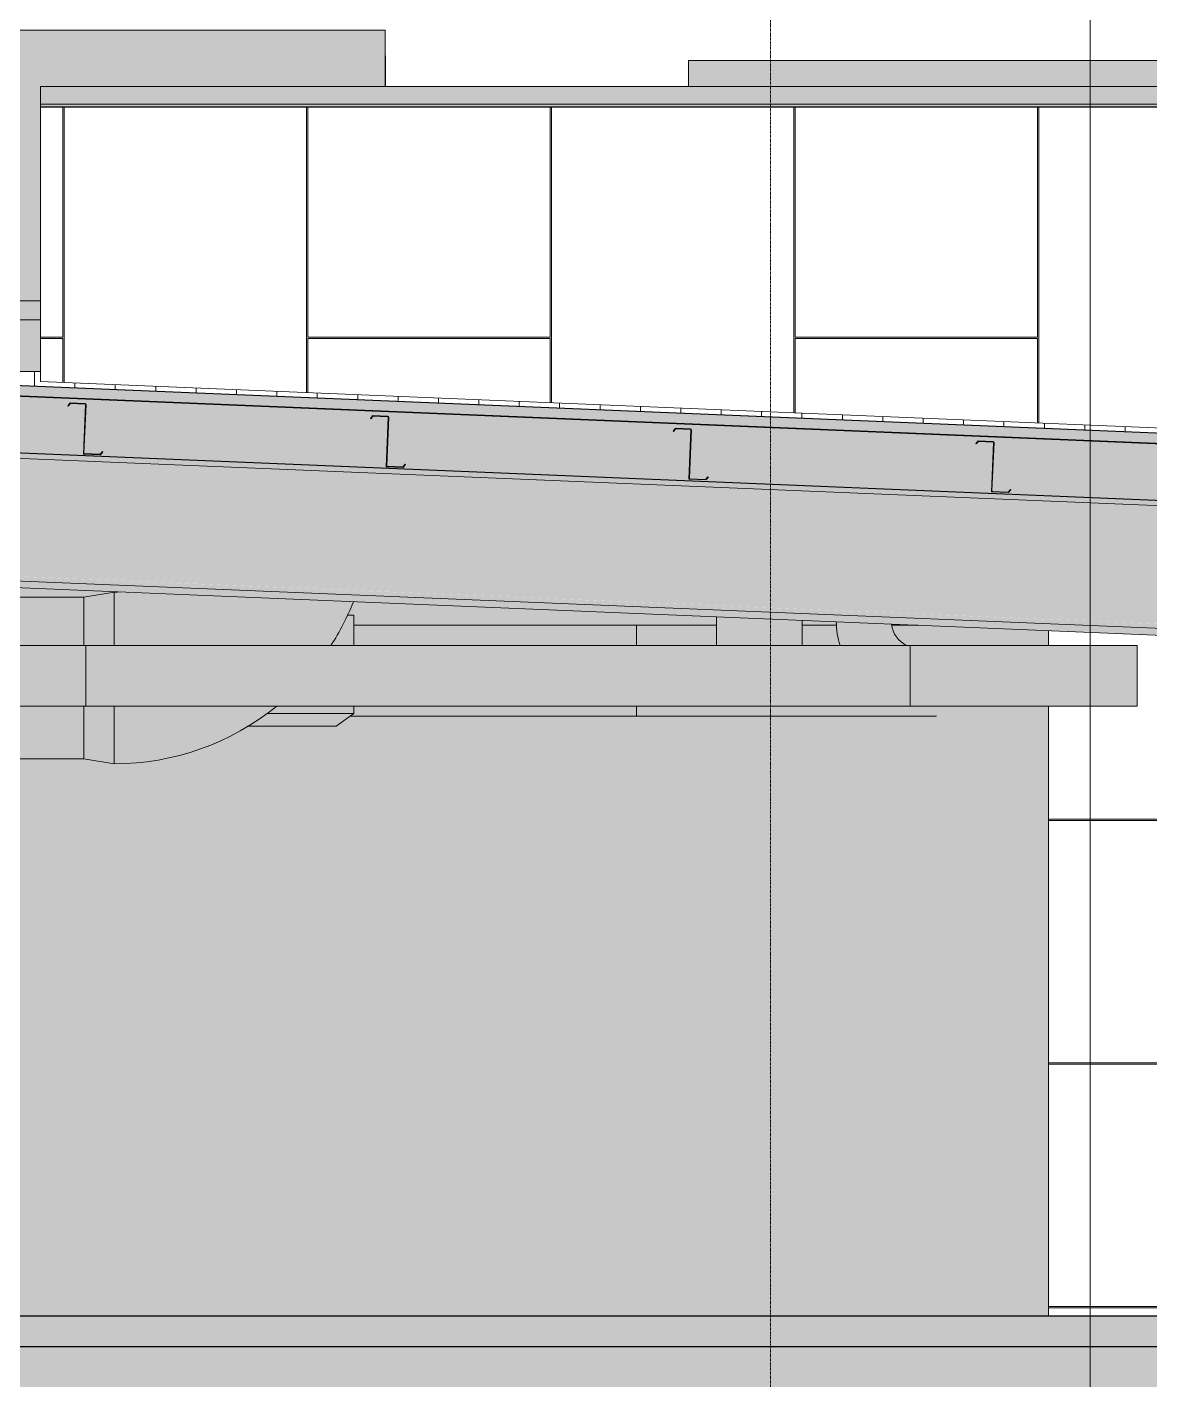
# Model space of a CAD drawing. Header units: inches. Extents: x 21380 to 98133, y -290 to 853.
# Drawn here: x 38837.8 to 39060.2, y -12.6 to 255.3 of the extents above; entities that cross this region are included whole.
import ezdxf

# ---------------------------------------------------------------- set-up
doc = ezdxf.new("R2010")
doc.units = ezdxf.units.IN
doc.header["$MEASUREMENT"] = 0
doc.linetypes.add('Grid Line 1_2_', pattern=[0.875, 0.5, -0.125, 0.125, -0.125])
for name, color, linetype, lineweight in [('A-CLNG', 13, 'Continuous', 9), ('A-CLNG-PATT', 13, 'Continuous', 25), ('A-FLOR', 192, 'Continuous', 9), ('A-FLOR-LEVL', 51, 'Continuous', 9), ('A-FLOR-PATT', 8, 'Continuous', 25), ('A-ROOF', 132, 'Continuous', 9), ('A-WALL', 113, 'Continuous', 9), ('A-WALL-PATT', 111, 'Continuous', 25), ('C-TOPO', 7, 'Continuous', 9), ('G-ANNO-SYMB', 111, 'Continuous', 9), ('I-WALL', 2, 'Continuous', 9), ('M-EQPM', 50, 'Continuous', 9), ('M-HVAC-DUCT', 70, 'Continuous', 9), ('M-HVAC-DUCT-ANNO', 70, 'Continuous', 9), ('S-BEAM', 12, 'Continuous', 9), ('S-GRID', 1, 'Continuous', 9)]:
    doc.layers.add(name, color=color, linetype=linetype, lineweight=lineweight)
pattern_1 = [(45, (-87574.236, 98.42), (-19.00703, 19.00703), []), (45, (-87574.236, 127.22), (-19.00703, 19.00703), [])]

# ---------------------------------------------------------------- blocks, each defined once
blk = doc.blocks.new('Struct_Xcel_Sports Complex_rvt-4-Building Section - East_West looking South')
at = {"layer": 'A-FLOR-PATT', "lineweight": 9}
h = blk.add_hatch(dxfattribs=at)
h.set_pattern_fill('FP_46', style=0, pattern_type=2)
h.set_pattern_definition([(50, (-87574.236, 98.42), (55.0854, -4.819842), [5.76, -63.36]), (355, (-87574.236, 98.42), (-10.65569, 57.76853), [4.608, -50.688]), (100.451, (-87569.645, 98.02), (44.429468, 52.94866), [4.895, -53.848]), (46.184, (-87574.236, 113.78), (81.96444, -12.71212), [8.64, -95.04]), (96.636, (-87567.406, 112.72), (71.7815, 74.81238), [7.343, -80.772]), (351.184, (-87574.24, 113.78), (71.78195, 74.81243), [6.912, -76.032]), (21, (-87566.556, 109.94), (45.84207, -30.92146), [5.76, -63.36]), (326, (-87566.556, 109.94), (18.687064, 55.691476), [4.608, -50.688]), (71.451, (-87562.736, 107.363), (64.52891, 24.77011), [4.895, -53.848]), (37.5, (-87574.236, 98.42), (0.9338946, 25.566816), [2.534, -47.539, 2.534, -48.922, -50.88]), (37.5, (-87574.236, 98.42), (0.9338946, 25.566816), [-101.53, 2.534, -48.346]), (7.5, (-87574.236, 98.42), (20.20404, 30.291303), [2.534, -26.803, 2.534, -46.387, -19.392]), (7.5, (-87574.236, 98.42), (20.20404, 30.291303), [-78.259, 2.534, -16.858]), (327.5, (-87591.362, 98.42), (40.9977845, -1.7324026), [2.534, -16.666, 2.534, -57.37, -79.488]), (327.5, (-87591.362, 98.42), (40.9977845, -1.7324026), [-79.104, 2.534, -76.954]), (317.5, (-87599.042, 98.42), (44.788883, 7.687839), [2.534, -22.426, 2.534, -37.248, -56.448]), (317.5, (-87599.042, 98.42), (44.788883, 7.687839), [-64.742, 2.534, -53.914])])
h.paths.add_polyline_path([(-26273.39, -6), (-22066.14, -6), (-22066.14, 0), (-26273.39, 0), (-26273.39, -1.7)], flags=0)
at = {"layer": 'A-FLOR', "color": 250, "lineweight": 25}
for p, q in [((-22066.14, 0), (-26273.39, 0)), ((-26273.39, -6), (-22066.14, -6))]:
    blk.add_line(p, q, dxfattribs=at)
blk = doc.blocks.new('W-Wide Flange - 2_-3_ deep-1401636-Building Section - East_West looking South')
at = {"layer": 'S-BEAM'}
for points in [[(-22084.2, 144.08), (-22084.15, 145.18), (-22780.64, 174.2), (-22780.64, 173.1), (-22088.16, 144.24)], [(-22084.23, 143.19), (-22084.2, 144.08), (-22780.64, 173.06), (-22780.64, 172.2), (-22089.76, 143.42)], [(-22085.17, 120.71), (-22084.23, 143.19), (-22780.64, 172.2), (-22780.64, 149.69), (-22085.18, 120.71)], [(-22085.21, 119.82), (-22085.21, 120.71), (-22780.64, 149.66), (-22780.64, 148.79), (-22117.67, 121.17)], [(-22085.26, 118.46), (-22085.21, 119.82), (-22780.64, 148.79), (-22780.64, 147.43), (-22117.67, 119.81)]]:
    blk.add_hatch(color=256, dxfattribs=at).paths.add_polyline_path(points, flags=0)
for p, q in [((-22084.2, 144.08), (-22780.64, 173.1)), ((-22780.64, 148.79), (-22085.21, 119.82)), ((-22085.26, 118.46), (-22780.64, 147.43))]:
    blk.add_line(p, q, dxfattribs=at)
blk = doc.blocks.new('Girt_Z - 10_D-V197-Building Section - East_West looking South')
at = {"layer": 'S-BEAM'}
h = blk.add_hatch(dxfattribs=at)
h.set_pattern_fill('FP_42', color=256, style=0, pattern_type=2)
h.set_pattern_definition(pattern_1)
h.paths.add_polyline_path([(-22687.89, 170.59), (-22687.38, 171.15), (-22687.46, 171.22), (-22687.93, 170.7), (-22691.07, 170.83), (-22691.26, 170.73)], flags=0)
h.paths.add_polyline_path([(-22691.26, 170.73), (-22691.14, 170.92), (-22690.74, 180.53), (-22690.85, 180.54), (-22691.12, 174.08)], flags=0)
h.paths.add_polyline_path([(-22694.28, 180.22), (-22693.81, 180.74), (-22690.92, 180.62), (-22690.92, 180.73), (-22693.85, 180.85), (-22694.36, 180.3)], flags=0)
at = {"layer": 'S-BEAM', "lineweight": 15}
for p, q in [((-22693.85, 180.85), (-22694.36, 180.3)), ((-22694.36, 180.3), (-22694.28, 180.22)), ((-22694.28, 180.22), (-22693.81, 180.74)), ((-22690.92, 180.73), (-22693.85, 180.85)), ((-22693.81, 180.74), (-22690.92, 180.62)), ((-22690.85, 180.54), (-22691.26, 170.73)), ((-22691.14, 170.92), (-22690.74, 180.53)), ((-22691.26, 170.73), (-22687.89, 170.59)), ((-22687.93, 170.7), (-22691.07, 170.83)), ((-22687.46, 171.22), (-22687.93, 170.7)), ((-22687.89, 170.59), (-22687.38, 171.15)), ((-22687.38, 171.15), (-22687.46, 171.22))]:
    blk.add_line(p, q, dxfattribs=at)
for centre, radius, start, end in [((-22690.93, 180.54), 0.187, 357.6141, 87.6141), ((-22690.93, 180.54), 0.0782, 357.6141, 85.4913), ((-22691.06, 170.91), 0.0782, 177.6141, 264.5717)]:
    blk.add_arc(centre, radius, start, end, dxfattribs=at)
blk = doc.blocks.new('Girt_Z - 10_D-V198-Building Section - East_West looking South')
at = {"layer": 'S-BEAM', "lineweight": 15}
for p, q in [((-22633.91, 178.35), (-22634.41, 177.8)), ((-22634.41, 177.8), (-22634.33, 177.72)), ((-22634.33, 177.72), (-22633.86, 178.24)), ((-22630.97, 178.23), (-22633.91, 178.35)), ((-22633.86, 178.24), (-22630.97, 178.12)), ((-22630.9, 178.04), (-22631.31, 168.23)), ((-22631.19, 168.42), (-22630.79, 178.03)), ((-22631.31, 168.23), (-22627.94, 168.09)), ((-22627.98, 168.21), (-22631.12, 168.34)), ((-22627.51, 168.72), (-22627.98, 168.21)), ((-22627.94, 168.09), (-22627.43, 168.65)), ((-22627.43, 168.65), (-22627.51, 168.72))]:
    blk.add_line(p, q, dxfattribs=at)
for centre, radius, start, end in [((-22630.98, 178.04), 0.187, 357.6141, 87.6141), ((-22630.98, 178.04), 0.0782, 357.6141, 85.4913), ((-22631.11, 168.41), 0.0782, 177.6141, 264.5717)]:
    blk.add_arc(centre, radius, start, end, dxfattribs=at)
blk = doc.blocks.new('Girt_Z - 10_D-V199-Building Section - East_West looking South')
at = {"layer": 'S-BEAM'}
h = blk.add_hatch(dxfattribs=at)
h.set_pattern_fill('FP_42', color=256, style=0, pattern_type=2)
h.set_pattern_definition(pattern_1)
h.paths.add_polyline_path([(-22567.99, 165.6), (-22567.48, 166.15), (-22567.56, 166.22), (-22568.04, 165.71), (-22571.17, 165.84), (-22571.36, 165.74)], flags=0)
h.paths.add_polyline_path([(-22571.36, 165.74), (-22571.24, 165.92), (-22570.84, 175.54), (-22570.95, 175.54)], flags=0)
h.paths.add_polyline_path([(-22574.38, 175.23), (-22573.87, 175.74), (-22571.02, 175.62), (-22571.02, 175.73), (-22573.96, 175.85), (-22574.46, 175.3)], flags=0)
at = {"layer": 'S-BEAM', "lineweight": 15}
for p, q in [((-22573.96, 175.85), (-22574.46, 175.3)), ((-22574.46, 175.3), (-22574.38, 175.23)), ((-22574.38, 175.23), (-22573.91, 175.74)), ((-22571.02, 175.73), (-22573.96, 175.85)), ((-22573.91, 175.74), (-22571.02, 175.62)), ((-22570.95, 175.54), (-22571.36, 165.74)), ((-22571.24, 165.92), (-22570.84, 175.54)), ((-22567.56, 166.22), (-22568.04, 165.71)), ((-22567.99, 165.6), (-22567.48, 166.15)), ((-22567.48, 166.15), (-22567.56, 166.22)), ((-22571.36, 165.74), (-22567.99, 165.6)), ((-22568.04, 165.71), (-22571.17, 165.84))]:
    blk.add_line(p, q, dxfattribs=at)
for centre, radius, start, end in [((-22571.03, 175.54), 0.187, 357.6141, 87.6141), ((-22571.03, 175.54), 0.0782, 357.6141, 85.4913), ((-22571.17, 165.92), 0.0782, 177.6141, 264.5717)]:
    blk.add_arc(centre, radius, start, end, dxfattribs=at)
blk = doc.blocks.new('Girt_Z - 10_D-V200-Building Section - East_West looking South')
at = {"layer": 'S-BEAM'}
h = blk.add_hatch(dxfattribs=at)
h.set_pattern_fill('FP_42', color=256, style=0, pattern_type=2)
h.set_pattern_definition(pattern_1)
h.paths.add_polyline_path([(-22508.04, 163.1), (-22507.54, 163.65), (-22507.62, 163.73), (-22508.09, 163.21), (-22511.23, 163.34), (-22511.41, 163.24)], flags=0)
h.paths.add_polyline_path([(-22511.41, 163.24), (-22511.3, 163.42), (-22510.9, 173.04), (-22511, 173.04)], flags=0)
h.paths.add_polyline_path([(-22514.43, 172.73), (-22513.96, 173.24), (-22511.08, 173.12), (-22511.08, 173.23), (-22514.01, 173.36), (-22514.52, 172.8)], flags=0)
at = {"layer": 'S-BEAM', "lineweight": 15}
for p, q in [((-22514.01, 173.36), (-22514.52, 172.8)), ((-22514.52, 172.8), (-22514.43, 172.73)), ((-22514.43, 172.73), (-22513.96, 173.24)), ((-22511.08, 173.23), (-22514.01, 173.36)), ((-22513.96, 173.24), (-22511.08, 173.12)), ((-22511, 173.04), (-22511.41, 163.24)), ((-22511.3, 163.42), (-22510.9, 173.04)), ((-22507.62, 163.73), (-22508.09, 163.21)), ((-22508.04, 163.1), (-22507.54, 163.65)), ((-22507.54, 163.65), (-22507.62, 163.73)), ((-22511.41, 163.24), (-22508.04, 163.1)), ((-22508.09, 163.21), (-22511.23, 163.34))]:
    blk.add_line(p, q, dxfattribs=at)
for centre, radius, start, end in [((-22511.08, 173.05), 0.187, 357.6141, 87.6141), ((-22511.08, 173.05), 0.0782, 357.6141, 85.4913), ((-22511.22, 163.42), 0.0782, 177.6141, 264.5717)]:
    blk.add_arc(centre, radius, start, end, dxfattribs=at)
blk = doc.blocks.new('Carrier_48TC_Standard_Efficiency_Gas_Heat_Electric_Cooling_Packaged_Rooftop_Unit_3_to_15_nominal_tons - 15 ton 48TC__16-V203-Building Section - East_West looking South')
at = {"layer": 'M-EQPM'}
for points in [[(-22714.24, 197.33), (-22699.77, 197.33), (-22699.77, 243.5), (-22631.52, 243.5), (-22631.52, 254.7), (-22747.39, 254.7), (-22747.39, 197.33)], [(-22631.39, 243.5), (-22631.39, 249.58), (-22631.52, 249.58), (-22631.52, 243.5)], [(-22747.39, 187.08), (-22699.77, 187.08), (-22699.77, 201.08), (-22747.39, 201.08), (-22747.39, 187.44)]]:
    blk.add_hatch(color=256, dxfattribs=at).paths.add_polyline_path(points, flags=0)
for p, q in [((-22747.39, 254.7), (-22631.52, 254.7)), ((-22747.39, 197.33), (-22747.39, 254.7)), ((-22631.52, 243.5), (-22631.52, 254.7)), ((-22631.52, 249.58), (-22631.39, 249.58)), ((-22631.39, 249.58), (-22631.39, 243.5)), ((-22747.39, 201.08), (-22699.77, 201.08)), ((-22747.39, 187.08), (-22747.39, 201.08)), ((-22699.77, 197.33), (-22747.39, 197.33)), ((-22699.77, 187.08), (-22747.39, 187.08))]:
    blk.add_line(p, q, dxfattribs=at)
blk = doc.blocks.new('Carrier_48TC_Standard_Efficiency_Gas_Heat_Electric_Cooling_Packaged_Rooftop_Unit_3_to_15_nominal_tons - 15 ton 48TC__16-V204-Building Section - East_West looking South')
at = {"layer": 'M-EQPM'}
for points in [[(-22455.52, 243.5), (-22455.52, 248.7), (-22571.39, 248.7), (-22571.39, 243.5)], [(-22571.39, 243.5), (-22571.39, 243.58), (-22571.52, 243.5)]]:
    blk.add_hatch(color=256, dxfattribs=at).paths.add_polyline_path(points, flags=0)
for p, q in [((-22571.39, 248.7), (-22455.52, 248.7)), ((-22571.39, 248.7), (-22571.39, 243.5)), ((-22455.52, 243.5), (-22455.52, 248.7)), ((-22571.52, 243.58), (-22571.39, 243.58))]:
    blk.add_line(p, q, dxfattribs=at)
blk = doc.blocks.new('Rectangular Elbow - Radius - 1 W-1453818-Building Section - East_West looking South')
at = {"layer": 'M-HVAC-DUCT'}
h = blk.add_hatch(color=256, dxfattribs=at)
h.paths.add_polyline_path([(-22535.74, 118.82), (-22522.37, 118.82), (-22522.37, 120.82), (-22581.7, 120.82), (-22581.7, 118.82), (-22538.78, 118.82)], flags=0)
h.paths.add_polyline_path([(-22527.52, 132.82), (-22522.37, 132.82), (-22522.37, 136.67), (-22527.32, 136.82), (-22531.15, 136.82), (-22531.08, 136.29), (-22530.54, 134.98), (-22529.67, 133.85), (-22528.55, 132.99), (-22528.15, 132.82)], flags=0)
h.paths.add_polyline_path([(-22565.89, 132.82), (-22565.89, 136.82), (-22581.7, 136.82), (-22581.7, 132.82), (-22566.17, 132.82)], flags=0)
h.paths.add_polyline_path([(-22541.71, 132.82), (-22541.35, 132.82), (-22541.91, 135.02), (-22542.14, 136.82), (-22548.89, 136.82), (-22548.89, 132.82), (-22541.89, 132.82)], flags=0)
for p, q in [((-22581.7, 132.82), (-22581.7, 136.82)), ((-22565.89, 136.82), (-22581.7, 136.82)), ((-22542.03, 136.82), (-22548.86, 136.82)), ((-22525.89, 136.82), (-22531.1, 136.82)), ((-22581.7, 118.82), (-22581.7, 120.82)), ((-22522.32, 118.82), (-22581.7, 118.82))]:
    blk.add_line(p, q, dxfattribs=at)
blk = doc.blocks.new('Rectangular Elbow - Radius - 1 W-1453792-Building Section - East_West looking South')
at = {"layer": 'M-HVAC-DUCT'}
h = blk.add_hatch(color=256, dxfattribs=at)
h.paths.add_polyline_path([(-22637.7, 119.32), (-22637.7, 120.82), (-22652.97, 120.82), (-22654.99, 119.32), (-22644.06, 119.32)], flags=0)
h.paths.add_polyline_path([(-22642.27, 132.82), (-22637.7, 132.82), (-22637.7, 138.82), (-22638.99, 138.82), (-22640.61, 135.59), (-22640.95, 135.02)], flags=0)
for p, q in [((-22638.99, 138.82), (-22637.7, 138.82)), ((-22637.7, 132.82), (-22637.7, 138.82)), ((-22637.7, 119.32), (-22637.7, 120.76)), ((-22654.99, 119.32), (-22637.7, 119.32)), ((-22637.7, 119.32), (-22654.99, 119.32))]:
    blk.add_line(p, q, dxfattribs=at)
blk = doc.blocks.new('Rectangular Transition - Angle - 45 Degree-1453822-Building Section - East_West looking South')
at = {"layer": 'M-HVAC-DUCT'}
blk.add_hatch(color=256, dxfattribs=at).paths.add_polyline_path([(-22655.93, 116.82), (-22641.2, 116.82), (-22637.7, 119.32), (-22654.99, 119.32), (-22656.81, 117.97), (-22658.73, 116.82), (-22656.81, 116.82)], flags=0)
for p, q in [((-22654.99, 119.32), (-22637.7, 119.32)), ((-22641.2, 116.82), (-22637.7, 119.32)), ((-22641.2, 116.82), (-22658.73, 116.82))]:
    blk.add_line(p, q, dxfattribs=at)
blk = doc.blocks.new('Rectangular Elbow - Radius - 1 W-1457273-Building Section - East_West looking South')
at = {"layer": 'M-HVAC-DUCT'}
h = blk.add_hatch(color=256, dxfattribs=at)
h.paths.add_polyline_path([(-22685.14, 109.38), (-22680.14, 109.63), (-22675.19, 110.36), (-22670.34, 111.58), (-22665.62, 113.26), (-22660.96, 115.49), (-22656.81, 117.97), (-22652.97, 120.82), (-22685.14, 120.82), (-22685.14, 115.49)], flags=0)
h.paths.add_polyline_path([(-22651.22, 132.82), (-22642.27, 132.82), (-22640.16, 136.34), (-22637.8, 141.48), (-22685.14, 143.38), (-22685.14, 132.82), (-22652.18, 132.82)], flags=0)
for p, q in [((-22685.14, 132.82), (-22685.14, 143.38)), ((-22685.14, 109.38), (-22685.14, 120.82))]:
    blk.add_line(p, q, dxfattribs=at)
for radius, start, end in [(17, 270, 272.0897), (51, 327.2651, 338.2385), (51, 270, 309.1187)]:
    blk.add_arc((-22685.14, 160.38), radius, start, end, dxfattribs=at)
blk = doc.blocks.new('Round to Rectangular Transition - Angle - 45 Degree-1457275-Building Section - East_West looking South')
at = {"layer": 'M-HVAC-DUCT'}
for points in [[(-22689.62, 132.82), (-22688.89, 132.82), (-22685.14, 143.38), (-22691.18, 142.38), (-22691.18, 132.82), (-22690.67, 132.82)], [(-22685.14, 109.38), (-22689.2, 120.82), (-22691.18, 120.82), (-22691.18, 110.38), (-22690.52, 110.27)]]:
    blk.add_hatch(color=256, dxfattribs=at).paths.add_polyline_path(points, flags=0)
h = blk.add_hatch(color=256, dxfattribs=at)
h.paths.add_polyline_path([(-22685.14, 109.38), (-22685.14, 120.82), (-22689.2, 120.82), (-22685.23, 109.63)], flags=0)
h.paths.add_polyline_path([(-22688.89, 132.82), (-22685.14, 132.82), (-22685.14, 143.38), (-22688.11, 135.02)], flags=0)
for p, q in [((-22685.14, 143.38), (-22691.18, 142.38)), ((-22691.18, 142.38), (-22690.39, 142.51)), ((-22691.18, 132.84), (-22691.18, 142.38)), ((-22685.14, 143.38), (-22685.14, 132.82)), ((-22691.18, 110.38), (-22691.18, 120.82)), ((-22685.14, 120.82), (-22685.14, 109.38)), ((-22690.39, 110.25), (-22691.18, 110.38)), ((-22691.18, 110.38), (-22685.14, 109.38))]:
    blk.add_line(p, q, dxfattribs=at)
blk = doc.blocks.new('Rectangular Elbow - Radius - 1 W-1459335-Building Section - East_West looking South')
at = {"layer": 'M-HVAC-DUCT'}
blk.add_hatch(color=256, dxfattribs=at).paths.add_polyline_path([(-22548.89, 132.82), (-22548.89, 137.78), (-22565.89, 138.49), (-22565.89, 132.82)], flags=0)
for p, q in [((-22565.89, 138.48), (-22565.89, 132.82)), ((-22548.89, 132.82), (-22548.89, 137.77))]:
    blk.add_line(p, q, dxfattribs=at)
blk = doc.blocks.new('Rectangular Elbow - Radius - 1 W-1462733-Building Section - East_West looking South')
at = {"layer": 'M-HVAC-DUCT'}
blk.add_hatch(color=256, dxfattribs=at).paths.add_polyline_path([(-22534.27, 132.82), (-22528.15, 132.82), (-22528.55, 132.99), (-22529.67, 133.85), (-22530.55, 135.02), (-22531.08, 136.29), (-22531.18, 137.04), (-22542.12, 137.49), (-22541.89, 134.86), (-22541.35, 132.82), (-22538.54, 132.82)], flags=0)
for radius, start, end in [(16.31, 180.7074, 197.4361), (5.44, 186.9959, 244.5835)]:
    blk.add_arc((-22525.83, 137.7), radius, start, end, dxfattribs=at)
blk = doc.blocks.new('Rectangular Elbow - Radius - 1 W-V320-Building Section - East_West looking South')
at = {"layer": 'M-HVAC-DUCT'}
blk.add_hatch(color=256, dxfattribs=at).paths.add_polyline_path([(-22482.76, 120.82), (-22482.52, 120.82), (-22482.52, 132.82), (-22527.52, 132.82), (-22527.52, 120.82), (-22483.5, 120.82)], flags=0)
for p, q in [((-22527.52, 120.82), (-22527.52, 132.82)), ((-22482.52, 132.82), (-22527.52, 132.82)), ((-22482.52, 120.82), (-22482.52, 132.82)), ((-22482.52, 132.82), (-22482.52, 120.82)), ((-22482.52, 120.82), (-22527.52, 120.82))]:
    blk.add_line(p, q, dxfattribs=at)
blk = doc.blocks.new('Rectangular Elbow - Radius - 1 W-V321-Building Section - East_West looking South')
at = {"layer": 'M-HVAC-DUCT'}
blk.add_hatch(color=256, dxfattribs=at).paths.add_polyline_path([(-22698.27, 120.82), (-22690.77, 120.82), (-22690.77, 132.82), (-22705.77, 132.82), (-22705.77, 120.82), (-22700.41, 120.82)], flags=0)
for p, q in [((-22690.77, 132.82), (-22705.77, 132.82)), ((-22690.77, 132.82), (-22690.77, 120.82)), ((-22705.77, 120.82), (-22690.77, 120.82))]:
    blk.add_line(p, q, dxfattribs=at)

msp = doc.modelspace()

# ---------------------------------------------------------------- hatches: boundary and pattern name
at = {"layer": 'A-CLNG-PATT', "lineweight": 9}
h = msp.add_hatch(dxfattribs=at)
h.set_pattern_fill('FP_39', color=256, style=0, pattern_type=2)
h.set_pattern_definition([(161.57, (-87573.276, 99.38), (-7.680223697, -0.000979594), [0, -54.643, 6.067, 0]), (18.43, (-87575.196, 99.38), (-7.680223697, 0.000979594), [0, -54.643, 6.067, 0]), (108.43, (-87573.276, 99.38), (3.838295293, -19.201365322), [18.211, -42.499]), (71.57, (-87575.196, 99.38), (3.838295293, 19.201365322), [18.211, -42.499])])
h.paths.add_polyline_path([(39478.55, 144.24), (39478.55, 155.38), (38759.53, 185.34), (38759.53, 174.2), (39475.14, 144.38)], flags=0)
at = {"layer": 'A-ROOF'}
msp.add_hatch(color=256, dxfattribs=at).paths.add_polyline_path([(39545.28, 152.73), (39545.28, 154.73), (38760.22, 187.44), (38760.22, 185.44), (39527.78, 153.46)], flags=0)
at = {"layer": 'A-WALL', "lineweight": 5}
for points in [[(38840.4, 240), (39482.84, 240), (39482.84, 243.5), (38840.4, 243.5)], [(38840.4, 239.5), (39483.34, 239.5), (39482.78, 240), (38840.4, 240)]]:
    msp.add_hatch(color=256, dxfattribs=at).paths.add_polyline_path(points, flags=0)
at = {"layer": 'A-WALL-PATT', "lineweight": 9}
h = msp.add_hatch(dxfattribs=at)
h.set_pattern_fill('FP_48', color=256, style=0, pattern_type=2)
h.set_pattern_definition([(270, (-84240.767, -153.667), (8, 5e-16), [])])
h.paths.add_polyline_path([(39481.65, 157.38), (39481.65, 158.5), (39478.65, 158.49), (39478.65, 157.5), (39479.03, 157.49)], flags=0)
h.paths.add_polyline_path([(39478.55, 157.51), (39478.55, 158.51), (38840.4, 185.1), (38840.4, 187.08), (38792.78, 187.08), (38792.78, 239.46), (38761.28, 239.46), (38761.28, 192), (38759.53, 192), (38759.53, 187.47), (39455.01, 158.49)], flags=0)
h = msp.add_hatch(dxfattribs=at)
h.set_pattern_fill('FP_41', color=256, style=0, pattern_type=2)
h.set_pattern_definition([(0, (-83613.53, 145.5), (-193, 193), [48, -145]), (90, (-83613.53, 145.5), (-193, 1e-14), [96.25, -96.75]), (180, (-83565.53, 241.75), (-193, 193), [48, -145]), (90, (-83565.53, 145.5), (-193, 1e-14), [96.25, -96.75]), (180, (-83565.53, 242), (-193, 193), [48, -145]), (90, (-83565.53, 242), (-193, 1e-14), [96.25, -96.75]), (0, (-83613.53, 338.25), (-193, 193), [48, -145]), (90, (-83613.53, 242), (-193, 1e-14), [96.25, -96.75]), (0, (-83565.28, 193.5), (-193, 193), [48, -145]), (90, (-83565.28, 145.25), (-193, 1e-14), [48.25, -144.75]), (90, (-83517.28, 145.25), (-193, 1e-14), [48.25, -144.75]), (0, (-83565.28, 290), (-193, 193), [48, -145]), (90, (-83565.28, 193.75), (-193, 1e-14), [96.25, -96.75]), (180, (-83517.28, 193.75), (-193, 193), [48, -145]), (90, (-83517.28, 193.75), (-193, 1e-14), [96.25, -96.75]), (90, (-83565.28, 290.25), (-193, 1e-14), [48, -145]), (180, (-83517.28, 290.25), (-193, 193), [48, -145]), (90, (-83517.28, 290.25), (-193, 1e-14), [48, -145]), (0, (-83517.03, 145.5), (-193, 193), [48, -145]), (90, (-83517.03, 145.5), (-193, 1e-14), [96.25, -96.75]), (180, (-83469.03, 241.75), (-193, 193), [48, -145]), (90, (-83469.03, 145.5), (-193, 1e-14), [96.25, -96.75]), (180, (-83469.03, 242), (-193, 193), [48, -145]), (90, (-83469.03, 242), (-193, 1e-14), [96.25, -96.75]), (180, (-83469.03, 338.25), (-193, 193), [48, -145]), (90, (-83517.03, 242), (-193, 1e-14), [96.25, -96.75]), (0, (-83468.78, 193.5), (-193, 193), [48, -145]), (90, (-83468.78, 145.25), (-193, 1e-14), [48.25, -144.75]), (90, (-83420.78, 145.25), (-193, 1e-14), [48.25, -144.75]), (0, (-83468.78, 290), (-193, 193), [48, -145]), (90, (-83468.78, 193.75), (-193, 1e-14), [96.25, -96.75]), (180, (-83420.78, 193.75), (-193, 193), [48, -145]), (90, (-83420.78, 193.75), (-193, 1e-14), [96.25, -96.75]), (90, (-83468.78, 290.25), (-193, 1e-14), [48, -145]), (180, (-83420.78, 290.25), (-193, 193), [48, -145]), (90, (-83420.78, 290.25), (-193, 1e-14), [48, -145])])
h.paths.add_polyline_path([(39479.03, 158.49), (39479.03, 239.46), (38840.4, 239.46), (38840.4, 185.1), (39478.55, 158.51)], flags=0)
h = msp.add_hatch(dxfattribs=at)
h.set_pattern_fill('FP_36', color=256, style=0, pattern_type=2)
h.set_pattern_definition([(90, (-84143.68, 677.25), (-193, -193), [48, -145]), (180, (-84143.68, 677.25), (-2e-14, -193), [96.25, -96.75]), (270, (-84239.93, 725.25), (-193, -193), [48, -145]), (180, (-84143.68, 725.25), (-2e-14, -193), [96.25, -96.75]), (270, (-84240.18, 725.25), (-193, -193), [48, -145]), (180, (-84240.18, 725.25), (-2e-14, -193), [96.25, -96.75]), (90, (-84336.43, 677.25), (-193, -193), [48, -145]), (180, (-84240.18, 677.25), (-2e-14, -193), [96.25, -96.75]), (90, (-84191.68, 725.5), (-193, -193), [48, -145]), (180, (-84143.43, 725.5), (-2e-14, -193), [48.25, -144.75]), (180, (-84143.43, 773.5), (-2e-14, -193), [48.25, -144.75]), (90, (-84288.18, 725.5), (-193, -193), [48, -145]), (180, (-84191.93, 725.5), (-2e-14, -193), [96.25, -96.75]), (270, (-84191.93, 773.5), (-193, -193), [48, -145]), (180, (-84191.93, 773.5), (-2e-14, -193), [96.25, -96.75]), (180, (-84288.43, 725.5), (-2e-14, -193), [48, -145]), (270, (-84288.43, 773.5), (-193, -193), [48, -145]), (180, (-84288.43, 773.5), (-2e-14, -193), [48, -145]), (90, (-84143.68, 773.75), (-193, -193), [48, -145]), (180, (-84143.68, 773.75), (-2e-14, -193), [96.25, -96.75]), (270, (-84239.93, 821.75), (-193, -193), [48, -145]), (180, (-84143.68, 821.75), (-2e-14, -193), [96.25, -96.75]), (270, (-84240.18, 821.75), (-193, -193), [48, -145]), (180, (-84240.18, 821.75), (-2e-14, -193), [96.25, -96.75]), (270, (-84336.43, 821.75), (-193, -193), [48, -145]), (180, (-84240.18, 773.75), (-2e-14, -193), [96.25, -96.75]), (90, (-84191.68, 822), (-193, -193), [48, -145]), (180, (-84143.43, 822), (-2e-14, -193), [48.25, -144.75]), (180, (-84143.43, 870), (-2e-14, -193), [48.25, -144.75]), (90, (-84288.18, 822), (-193, -193), [48, -145]), (180, (-84191.93, 822), (-2e-14, -193), [96.25, -96.75]), (270, (-84191.93, 870), (-193, -193), [48, -145]), (180, (-84191.93, 870), (-2e-14, -193), [96.25, -96.75]), (180, (-84288.43, 822), (-2e-14, -193), [48, -145]), (270, (-84288.43, 870), (-193, -193), [48, -145]), (180, (-84288.43, 870), (-2e-14, -193), [48, -145])])
h.paths.add_polyline_path([(39040.03, 0), (39081.4, 0), (39081.4, 118.82), (39068.65, 118.82), (39068.65, 119.82), (39062.65, 119.82), (39062.65, 131.82), (39068.65, 131.82), (39068.65, 134.55), (39040.03, 135.75), (39040.03, 132.82), (39057.65, 132.82), (39057.65, 120.82), (39040.03, 120.82), (39040.03, 76.43)], flags=0)
h.paths.add_polyline_path([(39222.28, 0), (39222.28, 120.24), (39220.55, 118.76), (39218.14, 117.28), (39215.53, 116.2), (39212.78, 115.54), (39209.97, 115.32), (39203.18, 115.32), (39203.18, 127.32), (39209.97, 127.32), (39211.52, 127.52), (39212.97, 128.12), (39213.48, 128.52), (39120.09, 132.41), (39120.09, 129.98), (39121.34, 129.82), (39160.65, 129.82), (39160.65, 117.82), (39121.34, 117.82), (39120.09, 117.92), (39120.09, 0), (39176.85, 0)], flags=0)
h.paths.add_polyline_path([(38740.65, 0), (38740.78, 0), (38740.78, 96.2), (38729.47, 96.2), (38729.47, 96), (38740.65, 95.96), (38740.65, 1.75)], flags=0)
h.paths.add_polyline_path([(39202.18, 115.32), (39166.18, 115.32), (39166.18, 127.32), (39202.18, 127.32), (39202.18, 115.49)], flags=0)
h.paths.add_polyline_path([(39478.65, 145.5), (39481.65, 145.5), (39481.65, 146.37), (39478.65, 146.49)], flags=0)
h.paths.add_polyline_path([(39481.65, 153.88), (39481.65, 155.38), (39478.65, 155.5), (39478.65, 154)], flags=0)
h.paths.add_polyline_path([(39478.55, 155.38), (39478.55, 155.51), (38759.53, 185.41), (38759.53, 185.34), (39457.47, 156.25)], flags=0)
at = {"layer": 'C-TOPO'}
h = msp.add_hatch(dxfattribs=at)
h.set_pattern_fill('FP_34', color=256, style=0, pattern_type=2)
h.set_pattern_definition([(0, (-87574.236, 98.42), (48, 48), [48, -48]), (0, (-87574.236, 116.42), (48, 48), [48, -48]), (0, (-87574.236, 134.42), (48, 48), [48, -48]), (90, (-87568.236, 140.42), (-48, 48), [48, -48]), (90, (-87550.236, 140.42), (-48, 48), [48, -48]), (90, (-87532.236, 140.42), (-48, 48), [48, -48])])
h.paths.add_polyline_path([(39527.78, -79.82), (39668.15, -79.82), (39668.15, 0), (39484.03, 0), (39484.03, -36), (39487.03, -36), (39487.03, -48), (39469.03, -48), (39469.03, -36), (39474.03, -36), (39474.03, -6), (35266.78, -6), (35266.78, -36), (35271.78, -36), (35271.78, -48), (35253.78, -48), (35253.78, -36), (35256.78, -36), (35256.78, 0), (35176.28, 0), (35176.28, -79.82), (39487.03, -79.82)], flags=0)
at = {"layer": 'I-WALL'}
h = msp.add_hatch(color=256, dxfattribs=at)
h.paths.add_polyline_path([(38783.22, 0), (39040.03, 0), (39040.03, 120.82), (39017.8, 120.82), (39017.8, 118.82), (38901.77, 118.82), (38898.97, 116.82), (38881.44, 116.82), (38879.07, 115.4), (38874.55, 113.26), (38869.83, 111.58), (38864.98, 110.36), (38860.03, 109.63), (38855.03, 109.38), (38848.99, 110.38), (38758.78, 110.38), (38758.78, 87), (38783.22, 87), (38783.22, 76.43)], flags=0)
h.paths.add_polyline_path([(39040.03, 132.82), (39040.03, 135.75), (39017.8, 136.67), (39017.8, 132.82), (39039.1, 132.82)], flags=0)
h.paths.add_polyline_path([(38903.83, 136.82), (38974.28, 136.82), (38974.28, 138.49), (38902.37, 141.48), (38902.15, 140.86), (38901.18, 138.82), (38902.47, 138.82), (38902.47, 136.82)], flags=0)
h.paths.add_polyline_path([(38992.88, 136.82), (38998.11, 136.82), (38998.03, 137.5), (38991.28, 137.78), (38991.28, 136.82)], flags=0)
h.paths.add_polyline_path([(39010.43, 136.82), (39012.84, 136.88), (39008.99, 137.04), (39009.09, 136.82)], flags=0)
h.paths.add_polyline_path([(38758.78, 142.38), (38848.99, 142.38), (38855.02, 143.45), (38759.53, 147.43), (38759.53, 144.75), (38758.78, 144.75)], flags=0)
at = {"layer": 'M-HVAC-DUCT', "lineweight": 5}
for points in [[(38760.28, 126.38), (38771.15, 126.38), (38771.15, 132.82), (38848.99, 132.82), (38848.99, 142.38), (38760.28, 142.38), (38760.28, 128.19)], [(39012.65, 120.82), (39012.65, 132.82), (38849.4, 132.82), (38849.4, 120.82), (39001.39, 120.82)], [(38790.83, 110.38), (38848.99, 110.38), (38848.93, 120.82), (38771.15, 120.91), (38771.15, 126.38), (38760.28, 126.38), (38760.28, 110.38), (38773.29, 110.38)]]:
    msp.add_hatch(color=256, dxfattribs=at).paths.add_polyline_path(points, flags=0)
h = msp.add_hatch(color=256, dxfattribs=at)
h.paths.add_polyline_path([(38901.77, 118.82), (38958.47, 118.82), (38958.47, 120.82), (38902.47, 120.82), (38902.47, 119.32)], flags=0)
h.paths.add_polyline_path([(38931.2, 132.82), (38958.47, 132.82), (38958.47, 136.82), (38902.47, 136.82), (38902.47, 132.82)], flags=0)

# ---------------------------------------------------------------- linework, layer by layer
at = {"layer": 'A-CLNG', "lineweight": 25}
for p, q in [((39478.55, 155.38), (38759.53, 185.34)), ((38759.53, 174.2), (39478.55, 144.24))]:
    msp.add_line(p, q, dxfattribs=at)
at = {"layer": 'A-FLOR-LEVL', "linetype": 'Grid Line 1_2_'}
msp.add_line((34982.85, 0), (39861.53, 0), dxfattribs=at)
at = {"layer": 'A-ROOF', "lineweight": 25}
for p, q in [((39545.28, 154.73), (38760.22, 187.44)), ((38760.22, 185.44), (39545.28, 152.73))]:
    msp.add_line(p, q, dxfattribs=at)
at = {"layer": 'A-WALL'}
for p, q in [((38840.4, 243.5), (38840.4, 185.1)), ((38840.4, 243.5), (39482.84, 243.5)), ((39482.84, 240), (38840.4, 240)), ((38840.4, 239.5), (39483.34, 239.5)), ((38840.4, 239.46), (39483.3, 239.46)), ((38840.4, 185.1), (39479.03, 158.49))]:
    msp.add_line(p, q, dxfattribs=at)
at = {"layer": 'G-ANNO-SYMB'}
msp.add_line((39048.31, 737.16), (39048.31, -79.66), dxfattribs=at)
at = {"layer": 'I-WALL'}
for p, q in [((39040.03, 132.82), (39040.03, 135.75)), ((39040.03, 0), (39040.03, 120.82))]:
    msp.add_line(p, q, dxfattribs=at)
at = {"layer": 'M-HVAC-DUCT'}
for p, q in [((38848.99, 142.38), (38760.28, 142.38)), ((38848.99, 142.38), (38848.99, 132.84)), ((38902.47, 136.82), (38958.47, 136.82)), ((38958.47, 136.82), (38958.47, 132.82)), ((38849.4, 120.82), (38849.4, 132.82)), ((38849.4, 132.82), (39012.65, 132.82)), ((39012.65, 132.82), (39012.65, 120.82)), ((38848.99, 120.82), (38848.99, 110.38)), ((39012.65, 120.82), (38849.4, 120.82)), ((38958.47, 120.82), (38958.47, 118.82)), ((38958.47, 118.82), (38901.77, 118.82)), ((38760.28, 110.38), (38848.99, 110.38))]:
    msp.add_line(p, q, dxfattribs=at)
at = {"layer": 'M-HVAC-DUCT-ANNO'}
for p, q in [((39057.65, 132.82), (39057.65, 120.82)), ((38881.44, 116.82), (38898.97, 116.82))]:
    msp.add_line(p, q, dxfattribs=at)
at = {"layer": 'S-GRID', "linetype": 'Grid Line 1_2_'}
msp.add_line((38985.03, -273.16), (38985.03, 671.89), dxfattribs=at)

# ---------------------------------------------------------------- block references
at = {"color": 90, "lineweight": 5}
msp.add_blockref('Struct_Xcel_Sports Complex_rvt-4-Building Section - East_West looking South', (61540.17, 0), dxfattribs=at)
at = {"layer": 'M-EQPM'}
for name in ['Carrier_48TC_Standard_Efficiency_Gas_Heat_Electric_Cooling_Packaged_Rooftop_Unit_3_to_15_nominal_tons - 15 ton 48TC__16-V203-Building Section - East_West looking South', 'Carrier_48TC_Standard_Efficiency_Gas_Heat_Electric_Cooling_Packaged_Rooftop_Unit_3_to_15_nominal_tons - 15 ton 48TC__16-V204-Building Section - East_West looking South']:
    msp.add_blockref(name, (61540.17, 0), dxfattribs=at)
at = {"layer": 'M-HVAC-DUCT'}
for name in ['Round to Rectangular Transition - Angle - 45 Degree-1457275-Building Section - East_West looking South', 'Rectangular Elbow - Radius - 1 W-1457273-Building Section - East_West looking South', 'Rectangular Elbow - Radius - 1 W-1453792-Building Section - East_West looking South', 'Rectangular Elbow - Radius - 1 W-1453818-Building Section - East_West looking South', 'Rectangular Elbow - Radius - 1 W-1459335-Building Section - East_West looking South', 'Rectangular Elbow - Radius - 1 W-1462733-Building Section - East_West looking South', 'Rectangular Elbow - Radius - 1 W-V321-Building Section - East_West looking South', 'Rectangular Elbow - Radius - 1 W-V320-Building Section - East_West looking South', 'Rectangular Transition - Angle - 45 Degree-1453822-Building Section - East_West looking South']:
    msp.add_blockref(name, (61540.17, 0), dxfattribs=at)
at = {"layer": 'S-BEAM'}
for name in ['Girt_Z - 10_D-V197-Building Section - East_West looking South', 'Girt_Z - 10_D-V198-Building Section - East_West looking South', 'W-Wide Flange - 2_-3_ deep-1401636-Building Section - East_West looking South', 'Girt_Z - 10_D-V199-Building Section - East_West looking South', 'Girt_Z - 10_D-V200-Building Section - East_West looking South']:
    msp.add_blockref(name, (61540.17, 0), dxfattribs=at)

doc.saveas('drawing.dxf')
